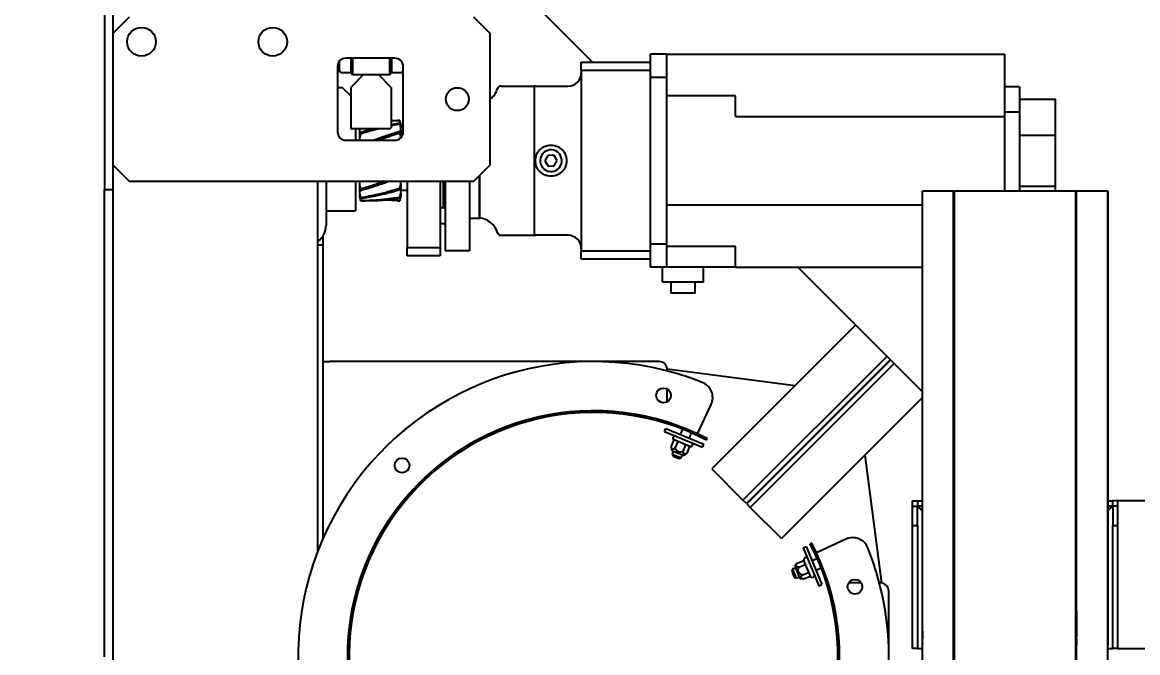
# Model space of a CAD drawing. Extents: x 28911 to 70911, y -59 to 29641.
# Drawn here: x 38253 to 38933, y 6066 to 6450 of the extents above; entities that cross this region are included whole.
import ezdxf

# ---------------------------------------------------------------- set-up
doc = ezdxf.new("R2010")
doc.units = 0
doc.header["$LTSCALE"] = 300
doc.header["$MEASUREMENT"] = 0
doc.styles.get("Standard").update_dxf_attribs({"font": 'STANDARD'})
doc.dimstyles.new('sc1a100$0', dxfattribs={"dimscale": 100, "dimtxt": 3, "dimasz": 3, "dimexe": 0, "dimexo": 0, "dimgap": 1, "dimtad": 1, "dimzin": 12, "dimdsep": 46, "dimtxsty": 'Standard', "dimblk": 'CLOSEDBLANK', "dimcen": 1, "dimclrd": 253, "dimclre": 253, "dimclrt": 2, "dimadec": 0, "dimazin": 3, "dimtfac": 1, "dimtmove": 0, "dimatfit": 1, "dimldrblk": 'CLOSEDBLANK', "dimfxl": 1, "dimtolj": 1, "dimtzin": 0, "dimarcsym": 0})
doc.dimstyles.new('sc1a50_pollici', dxfattribs={"dimscale": 50, "dimtxt": 3, "dimasz": 3, "dimexe": 0, "dimexo": 0, "dimgap": 1, "dimtad": 1, "dimzin": 12, "dimdsep": 46, "dimtxsty": 'Standard', "dimblk": 'CLOSEDBLANK', "dimcen": 1, "dimclrd": 253, "dimclre": 253, "dimclrt": 2, "dimadec": 0, "dimazin": 3, "dimtfac": 1, "dimtmove": 0, "dimatfit": 1, "dimldrblk": 'CLOSEDBLANK', "dimfxl": 1, "dimtolj": 1, "dimtzin": 0, "dimarcsym": 0})

# ---------------------------------------------------------------- blocks, each defined once
blk = doc.blocks.new('A$C714e681e')
at = {"color": 7, "linetype": 'Continuous', "lineweight": 25}
for p, q in [((330.6, 680), (330.6, 610)), ((588.1, 627.5), (623.1, 592.5)), ((325.6, 625), (325.6, 613)), ((340.6, 620), (330.6, 610)), ((560.6, 610), (550.6, 620)), ((325.6, 613), (325.6, 527)), ((330.6, 610), (330.6, 530)), ((560.6, 530), (560.6, 610)), ((502.6, 595), (472.6, 595)), ((475.6, 595), (475.6, 586.25)), ((476.72, 595), (476.72, 585.13)), ((499.48, 585.13), (499.48, 595)), ((500.6, 586.25), (500.6, 595)), ((616.2, 592.5), (658.2, 592.5)), ((616.2, 587.5), (616.2, 592.5)), ((668.2, 597.5), (658.2, 597.5)), ((658.2, 597.5), (658.2, 583.31)), ((668.2, 597.5), (874.2, 597.5)), ((668.2, 597.5), (668.2, 583.31)), ((874.2, 597.5), (874.2, 559.42)), ((467.6, 590), (467.6, 550)), ((470.1, 586.25), (475.6, 586.25)), ((475.6, 586.25), (476.72, 585.13)), ((483.4, 585), (475.6, 577.2)), ((483.4, 585), (492.5, 585)), ((500.3, 577.2), (492.5, 585)), ((499.48, 585.13), (500.6, 586.25)), ((500.6, 586.25), (506.1, 586.25)), ((507.6, 550), (507.6, 590)), ((658.2, 587.5), (616.2, 587.5)), ((616.2, 587.5), (616.2, 477.5)), ((567.04, 578), (587.4, 578)), ((588.2, 578), (608.2, 578)), ((668.2, 583.31), (658.2, 583.31)), ((658.2, 583.31), (658.2, 481.69)), ((668.2, 583.31), (668.2, 481.69)), ((470.6, 577), (467.6, 577)), ((475.6, 572), (470.6, 577)), ((475.6, 577.2), (475.6, 552.65)), ((500.3, 577.2), (500.3, 552.65)), ((668.2, 572), (668.2, 505.58)), ((710.2, 572), (668.2, 572)), ((710.2, 559.42), (710.2, 572)), ((883.2, 577.5), (874.2, 577.5)), ((883.2, 577.5), (883.2, 562)), ((883.2, 570), (905.2, 570)), ((905.2, 548.03), (905.2, 570)), ((710.2, 559.42), (874.2, 559.42)), ((883.2, 562), (874.2, 562)), ((874.2, 559.42), (874.2, 514)), ((883.2, 562), (883.2, 514)), ((476.25, 552), (475.6, 552.65)), ((475.6, 552.65), (475.6, 552)), ((475.6, 552), (476.25, 552)), ((499.65, 552), (476.25, 552)), ((478.6, 552), (478.6, 545)), ((500.3, 552.65), (499.65, 552)), ((500.3, 556.71), (505.56, 556.97)), ((504.22, 556.91), (500.3, 556.75)), ((505.56, 555.32), (500.3, 554.35)), ((500.3, 553.9), (505.56, 554.92)), ((505.56, 556.97), (504.22, 556.97)), ((506.1, 554.97), (505.56, 556.97)), ((506.1, 554.92), (505.56, 556.97)), ((505.56, 556.97), (505.56, 556.97)), ((505.56, 555.32), (506.1, 553.97)), ((505.56, 554.92), (505.56, 555.32)), ((506.1, 552.61), (505.56, 554.92)), ((506.1, 554.97), (506.1, 554.92)), ((506.1, 554.32), (506.1, 554.92)), ((506.1, 553.97), (506.1, 552.61)), ((472.6, 545), (502.6, 545)), ((481.1, 549.04), (481.28, 549.26)), ((481.1, 546.36), (481.1, 549.04)), ((481.64, 548.89), (481.1, 546.36)), ((481.6, 549.62), (481.49, 549.59)), ((481.51, 549.52), (481.64, 549.66)), ((481.64, 549.66), (481.64, 548.89)), ((482.81, 550.03), (482.51, 549.93)), ((503.36, 549.54), (502.87, 549.38)), ((505.56, 549.46), (505.56, 550.21)), ((505.56, 550.21), (506.1, 549.79)), ((506.1, 547.24), (505.56, 549.46)), ((506.1, 549.79), (506.1, 547.24)), ((506.1, 546.46), (506.1, 547.24)), ((507.6, 550.5), (506.7, 550.5)), ((883.2, 548.03), (905.2, 548.03)), ((905.2, 516.97), (905.2, 548.03)), ((595.72, 535.62), (594.01, 532.35)), ((594.01, 532.35), (595.98, 529.23)), ((599.42, 535.77), (595.72, 535.62)), ((601.39, 532.65), (599.42, 535.77)), ((599.68, 529.38), (601.39, 532.65)), ((325.6, 527), (325.6, 515)), ((330.6, 530), (340.6, 520)), ((330.6, 530), (330.6, 105)), ((550.6, 520), (560.6, 530)), ((554.15, 497.46), (554.15, 523.55)), ((595.98, 529.23), (599.68, 529.38)), ((340.6, 520), (550.6, 520)), ((455.6, 294.62), (455.6, 520)), ((460.6, 520), (460.6, 502)), ((478.6, 520), (478.6, 502)), ((481.1, 517.29), (481.64, 515.06)), ((481.1, 514.82), (481.1, 517.29)), ((505.56, 515.61), (506.1, 518.15)), ((506.1, 518.15), (506.1, 515.54)), ((510.1, 520), (510.1, 479.5)), ((530.1, 520), (530.1, 479.5)), ((532.1, 504), (532.1, 520)), ((533.1, 520), (533.1, 477.5)), ((548.1, 520), (548.1, 477.5)), ((554.1, 523.5), (554.1, 497.5)), ((883.2, 516.97), (905.2, 516.97)), ((905.2, 514), (905.2, 516.97)), ((325.6, 515), (330.6, 515)), ((325.6, 230), (325.6, 515)), ((481.64, 514.33), (481.1, 514.82)), ((481.1, 512.12), (481.64, 509.82)), ((481.1, 510.86), (481.1, 512.12)), ((481.64, 509.44), (481.1, 510.86)), ((481.1, 510.05), (481.1, 510.44)), ((481.1, 510.05), (481.64, 508.03)), ((481.1, 510.03), (481.1, 510.05)), ((481.1, 510.03), (481.54, 508.38)), ((481.64, 515.06), (481.64, 514.33)), ((484.96, 515.33), (485.58, 515.52)), ((505.56, 514.86), (505.56, 515.61)), ((506.1, 515.54), (505.56, 514.86)), ((505.56, 510.12), (506.1, 512.63)), ((506.1, 511.19), (505.56, 509.71)), ((505.56, 508.04), (506.1, 510.13)), ((505.56, 509.71), (505.56, 510.12)), ((505.56, 508.03), (506.1, 510.03)), ((506.1, 512.63), (506.1, 511.19)), ((506.1, 510.13), (506.1, 510.68)), ((506.7, 514.5), (510.1, 514.5)), ((843.1, 514), (824.1, 514)), ((843.6, 513.5), (843.1, 513.5)), ((917.6, 514), (843.6, 514)), ((918.1, 513.5), (917.6, 513.5)), ((937.1, 514), (918.1, 514)), ((481.64, 509.82), (481.64, 509.44)), ((482.08, 508.03), (484.53, 508.03)), ((505.56, 508.04), (495.14, 508.46)), ((504.22, 508.03), (505.56, 508.03)), ((505.56, 508.03), (505.56, 508.04)), ((530.1, 504), (532.1, 504)), ((533.1, 503), (532.1, 504)), ((668.2, 505.58), (824.1, 505.58)), ((460.6, 502), (478.6, 502)), ((460.6, 502), (460.6, 493)), ((548.1, 497.5), (554.1, 497.5)), ((554.1, 497.5), (554.15, 497.46)), ((533.1, 494), (530.1, 494)), ((937.1, 493.01), (937.1, 334.82)), ((458.6, 486), (458.35, 486)), ((458.6, 486), (458.6, 481)), ((567.04, 487), (587.4, 487)), ((608.2, 487), (588.2, 487)), ((458.6, 481), (455.6, 481)), ((458.6, 481), (458.6, 301.94)), ((510.1, 479.5), (530.1, 479.5)), ((510.1, 474.5), (510.1, 479.5)), ((530.1, 479.5), (530.1, 474.5)), ((548.1, 477.5), (533.1, 477.5)), ((616.2, 477.5), (658.2, 477.5)), ((616.2, 472.5), (616.2, 477.5)), ((668.2, 481.69), (658.2, 481.69)), ((658.2, 481.69), (658.2, 467.5)), ((668.2, 481.69), (668.2, 467.5)), ((710.2, 480.08), (668.2, 480.08)), ((710.2, 467.5), (710.2, 480.08)), ((530.1, 474.5), (510.1, 474.5)), ((658.2, 472.5), (616.2, 472.5)), ((668.2, 467.5), (658.2, 467.5)), ((665.7, 458.5), (665.7, 467.5)), ((710.2, 467.5), (668.2, 467.5)), ((690.7, 458.5), (690.7, 467.5)), ((710.2, 467.5), (824.1, 467.5)), ((748.1, 467.5), (824.1, 391.5)), ((690.7, 458.5), (665.7, 458.5)), ((670.8, 458.5), (670.8, 451.8)), ((685.6, 451.8), (685.6, 458.5)), ((685.6, 451.8), (670.8, 451.8)), ((783.4, 432.2), (695.72, 344.52)), ((937.1, 416.03), (937.1, 257.84)), ((458.6, 410), (462.6, 410)), ((663.6, 410), (462.6, 410)), ((802.42, 413.18), (714.74, 325.5)), ((804.53, 411.07), (716.85, 323.39)), ((804.7, 410.9), (717.02, 323.22)), ((806.8, 408.8), (719.12, 321.11)), ((668.56, 405.63), (746.56, 395.36)), ((668.6, 404.28), (668.6, 405)), ((668.6, 385.51), (668.6, 393.25)), ((738.14, 302.09), (824.1, 388.05)), ((686.99, 365.95), (695.32, 383.81)), ((666.97, 367.37), (667.74, 369.22)), ((666.97, 367.37), (690.07, 357.8)), ((667.74, 369.22), (690.83, 359.65)), ((677.7, 368.44), (676.51, 365.58)), ((677.84, 368.78), (677.7, 368.44)), ((671.04, 358.11), (672.76, 362.26)), ((675.16, 361.27), (672.76, 362.26)), ((673.44, 357.11), (675.16, 361.27)), ((679.96, 359.28), (675.16, 361.27)), ((682.06, 363.28), (683.24, 366.14)), ((683.24, 366.14), (683.38, 366.48)), ((692.4, 362.16), (692.86, 363.05)), ((671.04, 358.11), (671.34, 355.82)), ((671.34, 355.82), (678.81, 352.72)), ((672.3, 355.42), (671.57, 353.65)), ((671.57, 353.65), (672.11, 352.35)), ((671.57, 353.65), (677.12, 351.36)), ((678.24, 355.12), (679.96, 359.28)), ((678.81, 352.72), (680.64, 354.13)), ((682.36, 358.29), (679.96, 359.28)), ((680.64, 354.13), (682.36, 358.29)), ((690.07, 357.8), (690.83, 359.65)), ((672.11, 352.35), (675.81, 350.82)), ((675.81, 350.82), (677.12, 351.36)), ((677.12, 351.36), (677.85, 353.12)), ((788.97, 352.92), (799.23, 274.96)), ((695.72, 344.52), (714.74, 325.5)), ((716.85, 323.39), (714.74, 325.5)), ((717.02, 323.22), (719.12, 321.11)), ((738.14, 302.09), (719.12, 321.11)), ((818.1, 325), (821.1, 325)), ((818.1, 321.93), (818.1, 325)), ((818.1, 310), (818.1, 321.93)), ((818.1, 321.93), (821.1, 321.93)), ((821.1, 325), (821.1, 321.93)), ((821.17, 324.54), (821.1, 325)), ((821.1, 310), (821.1, 321.93)), ((821.17, 325), (821.17, 322)), ((821.17, 325), (824.1, 325)), ((821.17, 322), (824.1, 322)), ((937.1, 325), (940.03, 325)), ((937.1, 322), (940.03, 322)), ((937.1, 321.85), (937.1, 321.85)), ((937.1, 236.85), (937.1, 321.85)), ((937.1, 318.39), (937.1, 320.62)), ((940.03, 325), (940.03, 322)), ((943.1, 325), (940.03, 325)), ((943.1, 321.93), (940.1, 321.93)), ((940.1, 321.93), (940.1, 310)), ((1098.1, 325), (943.1, 325)), ((943.1, 325), (943.1, 321.93)), ((943.1, 321.93), (943.1, 310)), ((818.1, 310), (821.1, 310)), ((818.1, 235), (818.1, 310)), ((821.1, 310), (821.1, 235)), ((940.1, 310), (943.1, 310)), ((940.1, 235), (940.1, 310)), ((943.1, 310), (943.1, 235)), ((756.65, 299.26), (755.76, 298.8)), ((777.41, 301.72), (759.55, 293.39)), ((751.4, 296.47), (753.25, 297.23)), ((751.4, 296.47), (760.97, 273.37)), ((753.25, 297.23), (762.82, 274.14)), ((747.73, 287.04), (746.32, 285.21)), ((747.73, 287.04), (751.89, 288.76)), ((748.72, 284.64), (752.88, 286.36)), ((752.88, 286.36), (751.89, 288.76)), ((754.87, 281.56), (752.88, 286.36)), ((759.74, 289.64), (756.88, 288.46)), ((760.08, 289.78), (759.74, 289.64)), ((744.96, 283.52), (744.42, 282.21)), ((744.42, 282.21), (745.95, 278.51)), ((746.72, 284.25), (744.96, 283.52)), ((744.96, 283.52), (747.25, 277.97)), ((746.32, 285.21), (749.21, 278.24)), ((750.71, 279.84), (754.87, 281.56)), ((751.71, 277.44), (755.86, 279.16)), ((755.86, 279.16), (754.87, 281.56)), ((759.18, 282.91), (762.04, 284.1)), ((762.04, 284.1), (762.38, 284.24)), ((745.95, 278.51), (747.25, 277.97)), ((747.25, 277.97), (749.02, 278.7)), ((749.21, 278.24), (749.42, 277.74)), ((749.42, 277.74), (751.71, 277.44)), ((760.97, 273.37), (762.82, 274.14)), ((786.85, 275), (779.11, 275)), ((798.6, 275), (797.88, 275)), ((803.6, 69), (803.6, 270)), ((824.1, 240.31), (824.17, 240.83)), ((824.12, 238.23), (824.12, 238)), ((824.17, 240.83), (824.37, 241.32)), ((918.1, 243.85), (918.1, 243.7)), ((937.1, 238.08), (937.1, 240.31)), ((821.1, 235), (818.1, 235)), ((821.1, 235), (824.1, 235)), ((937.1, 236.85), (937.1, 236.85)), ((937.1, 236.85), (937.1, 236.85)), ((937.1, 235), (940.1, 235)), ((937.1, 235), (937.1, 235)), ((943.1, 235), (940.1, 235)), ((943.1, 235), (1098.1, 235))]:
    blk.add_line(p, q, dxfattribs=at)
at = {"color": 7, "linetype": 'Continuous', "lineweight": 25, "flags": 128}
for points in [[(824.1, 226.15), (824.1, 234.66), (824.1, 243.26), (824.1, 251.93), (824.1, 260.67), (824.1, 269.45), (824.1, 278.27), (824.1, 287.12), (824.1, 295.96), (824.1, 304.81), (824.1, 313.63), (824.1, 322.41), (824.1, 331.15), (824.1, 339.82), (824.1, 348.42), (824.1, 356.93), (824.1, 365.33), (824.1, 373.62), (824.1, 381.78), (824.1, 389.79), (824.1, 397.65), (824.1, 405.34), (824.1, 412.85), (824.1, 420.17), (824.1, 427.29), (824.1, 434.19), (824.1, 440.86), (824.1, 447.3), (824.1, 453.49), (824.1, 459.43), (824.1, 465.1), (824.1, 470.5), (824.1, 475.61), (824.1, 480.43), (824.1, 484.96), (824.1, 489.17), (824.1, 493.08), (824.1, 496.66), (824.1, 499.93), (824.1, 502.86), (824.1, 505.45), (824.1, 507.71), (824.1, 509.63), (824.1, 511.2), (824.1, 512.43), (824.1, 513.3), (824.1, 513.83), (824.1, 514)], [(843.1, 226.15), (843.1, 234.66), (843.1, 243.26), (843.1, 251.93), (843.1, 260.67), (843.1, 269.45), (843.1, 278.27), (843.1, 287.12), (843.1, 295.96), (843.1, 304.81), (843.1, 313.63), (843.1, 322.41), (843.1, 331.15), (843.1, 339.82), (843.1, 348.42), (843.1, 356.93), (843.1, 365.33), (843.1, 373.62), (843.1, 381.78), (843.1, 389.79), (843.1, 397.65), (843.1, 405.34), (843.1, 412.85), (843.1, 420.17), (843.1, 427.29), (843.1, 434.19), (843.1, 440.86), (843.1, 447.3), (843.1, 453.49), (843.1, 459.43), (843.1, 465.1), (843.1, 470.5), (843.1, 475.61), (843.1, 480.43), (843.1, 484.96), (843.1, 489.17), (843.1, 493.08), (843.1, 496.66), (843.1, 499.93), (843.1, 502.86), (843.1, 505.45), (843.1, 507.71), (843.1, 509.63), (843.1, 511.2), (843.1, 512.43), (843.1, 513.3), (843.1, 513.83), (843.1, 514), (843.1, 513.82), (843.1, 513.5)], [(843.1, 226.3), (843.1, 234.79), (843.1, 243.36), (843.1, 252.02), (843.1, 260.74), (843.1, 269.5), (843.1, 278.3), (843.1, 287.13), (843.1, 295.95), (843.1, 304.78), (843.1, 313.58), (843.1, 322.34), (843.1, 331.06), (843.1, 339.71), (843.1, 348.29), (843.1, 356.78), (843.1, 365.16), (843.1, 373.43), (843.1, 381.57), (843.1, 389.57), (843.1, 397.41), (843.1, 405.08), (843.1, 412.58), (843.1, 419.88), (843.1, 426.98), (843.1, 433.87), (843.1, 440.53), (843.1, 446.95), (843.1, 453.13), (843.1, 459.05), (843.1, 464.71), (843.1, 470.1), (843.1, 475.2), (843.1, 480.01), (843.1, 484.52), (843.1, 488.73), (843.1, 492.63), (843.1, 496.2), (843.1, 499.46), (843.1, 502.38), (843.1, 504.97), (843.1, 507.23), (843.1, 509.14), (843.1, 510.71), (843.1, 511.93), (843.1, 512.8), (843.1, 513.33), (843.1, 513.5)], [(843.6, 226.15), (843.6, 234.66), (843.6, 243.26), (843.6, 251.93), (843.6, 260.67), (843.6, 269.45), (843.6, 278.27), (843.6, 287.12), (843.6, 295.96), (843.6, 304.81), (843.6, 313.63), (843.6, 322.41), (843.6, 331.15), (843.6, 339.82), (843.6, 348.42), (843.6, 356.93), (843.6, 365.33), (843.6, 373.62), (843.6, 381.78), (843.6, 389.79), (843.6, 397.65), (843.6, 405.34), (843.6, 412.85), (843.6, 420.17), (843.6, 427.29), (843.6, 434.19), (843.6, 440.86), (843.6, 447.3), (843.6, 453.49), (843.6, 459.43), (843.6, 465.1), (843.6, 470.5), (843.6, 475.61), (843.6, 480.43), (843.6, 484.96), (843.6, 489.17), (843.6, 493.08), (843.6, 496.66), (843.6, 499.93), (843.6, 502.86), (843.6, 505.45), (843.6, 507.71), (843.6, 509.63), (843.6, 511.2), (843.6, 512.43), (843.6, 513.3), (843.6, 513.83), (843.6, 514)], [(917.6, 226.15), (917.6, 234.66), (917.6, 243.26), (917.6, 251.93), (917.6, 260.67), (917.6, 269.45), (917.6, 278.27), (917.6, 287.12), (917.6, 295.96), (917.6, 304.81), (917.6, 313.63), (917.6, 322.41), (917.6, 331.15), (917.6, 339.82), (917.6, 348.42), (917.6, 356.93), (917.6, 365.33), (917.6, 373.62), (917.6, 381.78), (917.6, 389.79), (917.6, 397.65), (917.6, 405.34), (917.6, 412.85), (917.6, 420.17), (917.6, 427.29), (917.6, 434.19), (917.6, 440.86), (917.6, 447.3), (917.6, 453.49), (917.6, 459.43), (917.6, 465.1), (917.6, 470.5), (917.6, 475.61), (917.6, 480.43), (917.6, 484.96), (917.6, 489.17), (917.6, 493.08), (917.6, 496.66), (917.6, 499.93), (917.6, 502.86), (917.6, 505.45), (917.6, 507.71), (917.6, 509.63), (917.6, 511.2), (917.6, 512.43), (917.6, 513.3), (917.6, 513.83), (917.6, 514), (917.6, 513.82), (917.6, 513.5)], [(917.6, 226.3), (917.6, 234.79), (917.6, 243.36), (917.6, 252.02), (917.6, 260.74), (917.6, 269.5), (917.6, 278.3), (917.6, 287.13), (917.6, 295.95), (917.6, 304.78), (917.6, 313.58), (917.6, 322.34), (917.6, 331.06), (917.6, 339.71), (917.6, 348.29), (917.6, 356.78), (917.6, 365.16), (917.6, 373.43), (917.6, 381.57), (917.6, 389.57), (917.6, 397.41), (917.6, 405.08), (917.6, 412.58), (917.6, 419.88), (917.6, 426.98), (917.6, 433.87), (917.6, 440.53), (917.6, 446.95), (917.6, 453.13), (917.6, 459.05), (917.6, 464.71), (917.6, 470.1), (917.6, 475.2), (917.6, 480.01), (917.6, 484.52), (917.6, 488.73), (917.6, 492.63), (917.6, 496.2), (917.6, 499.46), (917.6, 502.38), (917.6, 504.97), (917.6, 507.23), (917.6, 509.14), (917.6, 510.71), (917.6, 511.93), (917.6, 512.8), (917.6, 513.33), (917.6, 513.5)], [(918.1, 226.15), (918.1, 234.66), (918.1, 243.26), (918.1, 251.93), (918.1, 260.67), (918.1, 269.45), (918.1, 278.27), (918.1, 287.12), (918.1, 295.96), (918.1, 304.81), (918.1, 313.63), (918.1, 322.41), (918.1, 331.15), (918.1, 339.82), (918.1, 348.42), (918.1, 356.93), (918.1, 365.33), (918.1, 373.62), (918.1, 381.78), (918.1, 389.79), (918.1, 397.65), (918.1, 405.34), (918.1, 412.85), (918.1, 420.17), (918.1, 427.29), (918.1, 434.19), (918.1, 440.86), (918.1, 447.3), (918.1, 453.49), (918.1, 459.43), (918.1, 465.1), (918.1, 470.5), (918.1, 475.61), (918.1, 480.43), (918.1, 484.96), (918.1, 489.17), (918.1, 493.08), (918.1, 496.66), (918.1, 499.93), (918.1, 502.86), (918.1, 505.45), (918.1, 507.71), (918.1, 509.63), (918.1, 511.2), (918.1, 512.43), (918.1, 513.3), (918.1, 513.83), (918.1, 514)], [(937.1, 226.15), (937.1, 234.66), (937.1, 243.26), (937.1, 251.93), (937.1, 260.67), (937.1, 269.45), (937.1, 278.27), (937.1, 287.12), (937.1, 295.96), (937.1, 304.81), (937.1, 313.63), (937.1, 322.41), (937.1, 331.15), (937.1, 339.82), (937.1, 348.42), (937.1, 356.93), (937.1, 365.33), (937.1, 373.62), (937.1, 381.78), (937.1, 389.79), (937.1, 397.65), (937.1, 405.34), (937.1, 412.85), (937.1, 420.17), (937.1, 427.29), (937.1, 434.19), (937.1, 440.86), (937.1, 447.3), (937.1, 453.49), (937.1, 459.43), (937.1, 465.1), (937.1, 470.5), (937.1, 475.61), (937.1, 480.43), (937.1, 484.96), (937.1, 489.17), (937.1, 493.08), (937.1, 496.66), (937.1, 499.93), (937.1, 502.86), (937.1, 505.45), (937.1, 507.71), (937.1, 509.63), (937.1, 511.2), (937.1, 512.43), (937.1, 513.3), (937.1, 513.83), (937.1, 514), (937.1, 513.82), (937.1, 513.29), (937.1, 512.41), (937.1, 511.18), (937.1, 509.6), (937.1, 507.68), (937.1, 505.41), (937.1, 502.81), (937.1, 499.87), (937.1, 496.6), (937.1, 493.01)], [(937.1, 232.21), (937.1, 238.63), (937.1, 245.18), (937.1, 251.86), (937.1, 258.64), (937.1, 265.51), (937.1, 272.45), (937.1, 279.43), (937.1, 286.45), (937.1, 293.48), (937.1, 300.5), (937.1, 307.5), (937.1, 314.46), (937.1, 321.36), (937.1, 328.18), (937.1, 334.91), (937.1, 341.52), (937.1, 348), (937.1, 354.33), (937.1, 360.5), (937.1, 366.49), (937.1, 372.29), (937.1, 377.87), (937.1, 383.22), (937.1, 388.34), (937.1, 393.2), (937.1, 397.8), (937.1, 402.12), (937.1, 406.15), (937.1, 409.88), (937.1, 413.3), (937.1, 416.4), (937.1, 419.18), (937.1, 421.62), (937.1, 423.72), (937.1, 425.48), (937.1, 426.88), (937.1, 427.93), (937.1, 428.63), (937.1, 428.97), (937.1, 428.94), (937.1, 428.56), (937.1, 427.82), (937.1, 426.72), (937.1, 425.27), (937.1, 423.48), (937.1, 421.33), (937.1, 418.85), (937.1, 416.03)], [(782.12, 388.66), (782.19, 388.59), (782.29, 388.49)], [(937.1, 334.82), (937.1, 331.82), (937.1, 329.2), (937.1, 326.97), (937.1, 325.13), (937.1, 323.7), (937.1, 322.67), (937.1, 322.06), (937.1, 321.85)], [(937.1, 257.84), (937.1, 254.24), (937.1, 250.97), (937.1, 248.04), (937.1, 245.43), (937.1, 243.17), (937.1, 241.24), (937.1, 239.66), (937.1, 238.43), (937.1, 237.55), (937.1, 237.03), (937.1, 236.85)]]:
    blk.add_lwpolyline(points, dxfattribs=at)
at = {"color": 7, "linetype": 'Continuous', "lineweight": 25}
for centre, radius in [((348.1, 605), 8.75), ((428.1, 605), 8.75), ((540.6, 570), 7), ((666.31, 389.38), 4.5), ((506.93, 346.67), 4.5), ((782.98, 272.71), 4.5)]:
    blk.add_circle(centre, radius, dxfattribs=at)
for centre, radius, start, end in [((472.6, 590), 5, 90, 180), ((502.6, 590), 5, 0, 90), ((470.1, 587.75), 1.5, 180, 270), ((488.1, 1085), 500, 268.69589, 271.30411), ((506.1, 587.75), 1.5, 270, 0), ((608.2, 586), 8, 270, 0), ((567.04, 576), 2, 90, 163.98661), ((587.4, 577.7), 0.3, 0, 90), ((588.2, 577.5), 0.5, 90, 180), ((553.1, 580), 12.5, 306.8699, 343.98661), ((506.7, 551.1), 0.6, 180, 270), ((472.6, 550), 5, 180, 270), ((502.6, 550), 5, 270, 0), ((597.7, 532.5), 6.6, 332.31146, 152.31146), ((597.7, 532.5), 6.6, 152.31146, 332.31146), ((506.7, 513.9), 0.6, 90, 180), ((553.1, 485), 12.5, 16.01339, 85.19813), ((448.6, 493), 12, 305.68533, 0), ((567.04, 489), 2, 196.01339, 270), ((587.4, 487.3), 0.3, 270, 0), ((588.2, 487.5), 0.5, 180, 270), ((608.2, 479), 8, 0, 90), ((623.6, 230), 180, 68.37229, 21.62771), ((663.6, 405), 5, 0, 90), ((686.26, 388.03), 10, 335, 68.37229), ((623.6, 230), 150, 62.5, 27.5), ((623.6, 230), 150, 65, 25), ((623.6, 230), 149, 62.5, 27.5), ((673.24, 363.42), 1.25, 67.5, 247.5), ((682.84, 359.44), 1.25, 247.5, 67.5), ((781.63, 292.66), 10, 21.62771, 115), ((753.04, 289.24), 1.25, 22.5, 202.5), ((757.02, 279.64), 1.25, 202.5, 22.5), ((798.6, 270), 5, 0, 90)]:
    blk.add_arc(centre, radius, start, end, dxfattribs=at)
for points, knots in [([(468.6, 592.84), (468.6, 592.62), (468.6, 591.72), (468.6, 590.34), (468.6, 588.87), (468.6, 587.92), (468.6, 587.81), (468.6, 587.75)], [0, 0, 0, 0, 0.062227, 0.260472, 0.514083, 0.760757, 1, 1, 1, 1]), ([(587.7, 487.3), (587.7, 487.35), (587.7, 487.45), (587.7, 488.34), (587.7, 489.96), (587.7, 492.57), (587.7, 496.07), (587.7, 500.39), (587.7, 505.37), (587.7, 511.22), (587.7, 517.84), (587.7, 525.02), (587.7, 532.5), (587.7, 539.98), (587.7, 547.16), (587.7, 553.78), (587.7, 559.63), (587.7, 564.61), (587.7, 568.93), (587.7, 572.43), (587.7, 575.04), (587.7, 576.66), (587.7, 577.55), (587.7, 577.65), (587.7, 577.7)], [0, 0, 0, 0, 0.03349, 0.070473, 0.111235, 0.155997, 0.204867, 0.248707, 0.295206, 0.344076, 0.394889, 0.447084, 0.5, 0.552916, 0.605111, 0.655924, 0.704794, 0.751293, 0.795133, 0.844003, 0.888765, 0.929527, 0.96651, 1, 1, 1, 1]), ([(481.1, 549.06), (481.1, 549.61), (481.1, 550.58), (481.1, 551.62), (481.1, 552.08)], [0, 0, 0, 0, 0.560853, 1, 1, 1, 1]), ([(481.64, 548.89), (483.83, 549.58), (487.38, 550.7), (490.94, 551.64), (492.3, 552)], [0, 0, 0, 0, 0.617541, 1, 1, 1, 1]), ([(489.84, 552), (488.47, 551.64), (485.74, 550.91), (483, 550.08), (481.64, 549.66)], [0, 0, 0, 0, 0.5010565, 1, 1, 1, 1]), ([(506.1, 549.56), (506.1, 550.12), (506.1, 551.11), (506.1, 552.15), (506.1, 552.61)], [0, 0, 0, 0, 0.560853, 1, 1, 1, 1]), ([(481.1, 545), (481.1, 545.06), (481.1, 545.47), (481.1, 545.95), (481.1, 546.36)], [0, 0, 0, 0, 0.156728, 1, 1, 1, 1]), ([(502.87, 549.38), (501.6, 548.98), (499.12, 548.2), (495.7, 547.06), (492.58, 546.01), (490.65, 545.34), (489.67, 545)], [0, 0, 0, 0, 0.287765, 0.558811, 0.777012, 1, 1, 1, 1]), ([(505.56, 550.21), (501.1, 548.82), (495.99, 547.23), (490.89, 545.25), (490.25, 545)], [0, 0, 0, 0, 0.875032, 1, 1, 1, 1]), ([(492.75, 545), (493.51, 545.3), (497.78, 546.98), (502.05, 548.34), (505.56, 549.46)], [0, 0, 0, 0, 0.178511, 1, 1, 1, 1]), ([(588.2, 532.5), (588.23, 533.12), (588.3, 534.37), (588.87, 536.16), (589.75, 537.82), (590.94, 539.26), (592.38, 540.45), (594.04, 541.33), (595.83, 541.88), (597.7, 542.06), (599.57, 541.88), (601.36, 541.33), (603.02, 540.45), (604.46, 539.26), (605.65, 537.82), (606.53, 536.16), (607.1, 534.37), (607.17, 533.12), (607.2, 532.5)], [0, 0, 0, 0, 0.062415, 0.124954, 0.187434, 0.250001, 0.312637, 0.375049, 0.437611, 0.5, 0.562369, 0.624951, 0.68735, 0.749999, 0.812553, 0.875046, 0.937579, 1, 1, 1, 1]), ([(607.2, 532.5), (607.17, 531.88), (607.1, 530.63), (606.53, 528.84), (605.65, 527.18), (604.46, 525.74), (603.02, 524.55), (601.36, 523.67), (599.57, 523.12), (597.7, 522.94), (595.83, 523.12), (594.04, 523.67), (592.38, 524.55), (590.94, 525.74), (589.75, 527.18), (588.87, 528.84), (588.3, 530.63), (588.23, 531.88), (588.2, 532.5)], [0, 0, 0, 0, 0.0624146, 0.1249538, 0.1874344, 0.2500009, 0.3126367, 0.3750491, 0.4376114, 0.4999997, 0.5623692, 0.6249507, 0.6873502, 0.7499988, 0.8125525, 0.875046, 0.9375787, 1, 1, 1, 1]), ([(481.1, 517.29), (481.1, 517.82), (481.1, 518.77), (481.1, 519.56), (481.1, 519.92)], [0, 0, 0, 0, 0.558852, 1, 1, 1, 1]), ([(495.95, 520), (494.69, 519.51), (489.92, 517.65), (485.15, 516.16), (481.64, 515.06)], [0, 0, 0, 0, 0.264586, 1, 1, 1, 1]), ([(481.64, 514.33), (486.1, 515.69), (491.71, 517.4), (497.32, 519.56), (498.47, 520)], [0, 0, 0, 0, 0.796158, 1, 1, 1, 1]), ([(485.58, 515.52), (486.82, 515.91), (489.3, 516.7), (492.89, 517.89), (496.13, 518.97), (498.17, 519.68), (499.08, 520)], [0, 0, 0, 0, 0.2734312, 0.5466879, 0.798497, 1, 1, 1, 1]), ([(506.1, 518.15), (506.1, 518.67), (506.1, 519.34), (506.1, 519.88), (506.1, 520)], [0, 0, 0, 0, 0.789401, 1, 1, 1, 1]), ([(481.1, 512.12), (481.1, 512.7), (481.1, 513.62), (481.1, 514.5), (481.1, 514.82)], [0, 0, 0, 0, 0.63615, 1, 1, 1, 1]), ([(505.56, 515.61), (501.1, 514.29), (493.12, 511.92), (485.15, 510.46), (481.64, 509.82)], [0, 0, 0, 0, 0.559931, 1, 1, 1, 1]), ([(481.64, 509.44), (486.1, 510.2), (494.08, 511.56), (502.05, 513.85), (505.56, 514.86)], [0, 0, 0, 0, 0.559947, 1, 1, 1, 1]), ([(505.56, 510.12), (501.1, 509.44), (493.12, 508.23), (485.15, 508.09), (481.64, 508.03)], [0, 0, 0, 0, 0.559931, 1, 1, 1, 1]), ([(506.1, 512.63), (506.1, 513.21), (506.1, 514.25), (506.1, 515.23), (506.1, 515.66)], [0, 0, 0, 0, 0.5588517, 1, 1, 1, 1]), ([(484.53, 508.15), (488.03, 508.17), (495.05, 508.22), (502.05, 509.21), (505.56, 509.71)], [0, 0, 0, 0, 0.499309, 1, 1, 1, 1]), ([(673.44, 357.11), (673.09, 356.86), (672.54, 356.48), (671.86, 356.41), (671.41, 356.72), (671.16, 357.35), (671.07, 357.88), (671.04, 358.11)], [0, 0, 0, 0, 0.29957, 0.463941, 0.629185, 0.843228, 1, 1, 1, 1]), ([(678.24, 355.12), (677.67, 354.96), (676.8, 354.72), (675.55, 354.87), (674.61, 355.4), (673.92, 356.21), (673.58, 356.84), (673.44, 357.11)], [0, 0, 0, 0, 0.29957, 0.463941, 0.629185, 0.843228, 1, 1, 1, 1]), ([(680.64, 354.13), (680.42, 353.97), (679.97, 353.65), (679.35, 353.41), (678.85, 353.52), (678.46, 354), (678.31, 354.62), (678.25, 355.06), (678.24, 355.12)], [0, 0, 0, 0, 0.189025, 0.384261, 0.538985, 0.693556, 0.958087, 1, 1, 1, 1]), ([(824.1, 319), (823.64, 319.45), (822.87, 320.21), (821.97, 321.12), (821.38, 321.65), (821.13, 321.88), (821.11, 321.92), (821.1, 321.93)], [0, 0, 0, 0, 0.339892, 0.568484, 0.74662, 0.925847, 1, 1, 1, 1]), ([(821.17, 322), (821.2, 321.98), (821.27, 321.95), (821.49, 321.7), (821.79, 321.35), (822.25, 320.85), (823.04, 320.09), (823.7, 319.41), (824.1, 319)], [0, 0, 0, 0, 0.128251, 0.252744, 0.375768, 0.499694, 0.698026, 1, 1, 1, 1]), ([(937.1, 319), (937.49, 319.4), (938.16, 320.08), (938.95, 320.86), (939.44, 321.38), (939.75, 321.72), (939.96, 321.96), (940.01, 321.99), (940.03, 322)], [0, 0, 0, 0, 0.29545, 0.500556, 0.634177, 0.760138, 0.881085, 1, 1, 1, 1]), ([(940.1, 321.93), (940.08, 321.9), (940.03, 321.83), (939.66, 321.51), (939.05, 320.95), (938.19, 320.07), (937.47, 319.36), (937.1, 319)], [0, 0, 0, 0, 0.152849, 0.305312, 0.46702, 0.727858, 1, 1, 1, 1]), ([(748.72, 284.64), (748.3, 284.71), (747.64, 284.83), (747.1, 285.26), (747.01, 285.8), (747.28, 286.43), (747.6, 286.86), (747.73, 287.04)], [0, 0, 0, 0, 0.29957, 0.463941, 0.629185, 0.843228, 1, 1, 1, 1]), ([(750.71, 279.84), (750.2, 280.13), (749.4, 280.57), (748.64, 281.56), (748.34, 282.6), (748.43, 283.66), (748.64, 284.35), (748.72, 284.64)], [0, 0, 0, 0, 0.29957, 0.463941, 0.629185, 0.843228, 1, 1, 1, 1]), ([(751.71, 277.44), (751.65, 277.45), (751.2, 277.51), (750.58, 277.66), (750.1, 278.05), (749.99, 278.55), (750.23, 279.17), (750.55, 279.62), (750.71, 279.84)], [0, 0, 0, 0, 0.041913, 0.306444, 0.461015, 0.615739, 0.810975, 1, 1, 1, 1]), ([(824.1, 249.85), (824.1, 249.88), (824.1, 249.94), (824.1, 250.25), (824.1, 250.57), (824.1, 250.97), (824.1, 251.55), (824.1, 252.04), (824.1, 252.35)], [0, 0, 0, 0, 0.239443, 0.369653, 0.5, 0.63021, 0.760557, 1, 1, 1, 1]), ([(918.1, 258.11), (918.1, 258.08), (918.1, 257.91), (918.1, 257.45), (918.1, 257.01), (918.1, 256.79)], [0, 0, 0, 0, 0.080364, 0.553161, 1, 1, 1, 1]), ([(918.1, 256.79), (918.1, 256.33), (918.1, 254.42), (918.1, 251.55), (918.1, 248.25), (918.1, 246.56), (918.1, 245.73)], [0, 0, 0, 0, 0.099727, 0.406388, 0.707305, 1, 1, 1, 1]), ([(824.1, 245.6), (824.1, 245.58), (824.1, 245.02), (824.1, 243.96), (824.1, 242.61), (824.09, 241.81), (824.11, 241.49), (824.08, 241.37), (824.11, 241.4), (824.11, 241.41)], [0, 0, 0, 0, 0.007965, 0.261995, 0.517134, 0.762183, 0.877656, 0.986397, 1, 1, 1, 1]), ([(918.1, 243.43), (918.1, 243.48), (918.1, 243.65), (918.1, 244.07), (918.1, 244.64), (918.1, 245.24), (918.1, 245.81), (918.1, 246.11), (918.1, 246.26)], [0, 0, 0, 0, 0.076939, 0.258299, 0.439659, 0.629149, 0.81864, 1, 1, 1, 1]), ([(918.1, 245.73), (918.1, 245.55), (918.1, 245.16), (918.1, 244.24), (918.1, 243.18), (918.1, 242.49), (918.1, 242.16)], [0, 0, 0, 0, 0.24222, 0.5, 0.75778, 1, 1, 1, 1]), ([(918.1, 244.85), (918.1, 244.6), (918.1, 244.21), (918.1, 243.78), (918.1, 243.6), (918.1, 243.53)], [0, 0, 0, 0, 0.520952, 0.80421, 1, 1, 1, 1]), ([(918.1, 240.93), (918.1, 240.99), (918.1, 241.11), (918.1, 241.42), (918.1, 241.79), (918.1, 242.04), (918.1, 242.16)], [0, 0, 0, 0, 0.249993, 0.499996, 0.749998, 1, 1, 1, 1]), ([(918.1, 240.55), (918.1, 240.56), (918.1, 240.56), (918.1, 240.61), (918.1, 240.66), (918.1, 240.73), (918.1, 240.82), (918.1, 240.9), (918.1, 240.95)], [0, 0, 0, 0, 0.239444, 0.36822, 0.499999, 0.628777, 0.760556, 1, 1, 1, 1]), ([(918.1, 240.93), (918.1, 240.32), (918.1, 239.1), (918.1, 238.13), (918.1, 237.99), (918.1, 237.94)], [0, 0, 0, 0, 0.364135, 0.728665, 1, 1, 1, 1]), ([(918.12, 237.68), (918.13, 237.64), (918.14, 237.58), (918.17, 237.48), (918.2, 237.42), (918.21, 237.4), (918.21, 237.4)], [0, 0, 0, 0, 0.542522, 0.870203, 0.99973, 1, 1, 1, 1])]:
    blk.add_open_spline(points, degree=3, knots=knots, dxfattribs=at)
blk.add_open_spline([(918.1, 246.26), (918.1, 248.01), (918.1, 251.51), (918.1, 255.65), (918.1, 257.72)], degree=3, dxfattribs=at)
blk = doc.blocks.new('_ClosedBlank')
at = {"color": 0, "linetype": 'ByBlock', "lineweight": -2}
for p, q in [((-1, 0.1667), (0, 0)), ((-1, 0.1667), (-1, -0.1667)), ((0, 0), (-1, -0.1667))]:
    blk.add_line(p, q, dxfattribs=at)
blk = doc.blocks.new('*D59')
at = {"color": 253, "lineweight": -2, "ltscale": 50, "transparency": 16777216}
for p, q in [((37900.94, 6180.34), (37900.94, 3552.74)), ((42174.94, 6180.34), (42174.94, 3552.74)), ((41874.94, 3552.74), (38200.94, 3552.74))]:
    blk.add_line(p, q, dxfattribs=at)
at = {"layer": 'DEFPOINTS', "color": 0, "ltscale": 50, "transparency": 16777216}
for p in [(37900.94, 6180.34), (42174.94, 6180.34), (37900.94, 3552.74)]:
    blk.add_point(p, dxfattribs=at)
at = {"color": 253, "lineweight": -2, "ltscale": 50, "transparency": 16777216, "xscale": 300, "yscale": 300, "zscale": 300, "rotation": 180}
blk.add_blockref('_ClosedBlank', (37900.94, 3552.74), dxfattribs=at)
at = {"color": 253, "lineweight": -2, "ltscale": 50, "transparency": 16777216, "xscale": 300, "yscale": 300, "zscale": 300}
blk.add_blockref('_ClosedBlank', (42174.94, 3552.74), dxfattribs=at)
at = {"color": 2, "ltscale": 50, "transparency": 16777216, "insert": (40037.94, 3802.74), "char_height": 300, "attachment_point": 5}
blk.add_mtext('\\A1;4274', dxfattribs=at)

msp = doc.modelspace()

# ---------------------------------------------------------------- block references
at = {"color": 4, "ltscale": 50}
msp.add_blockref('A$C714e681e', (37977.344, 5833.338), dxfattribs=at)

# ---------------------------------------------------------------- dimensions: what is measured, and where the dimension line sits
dim = msp.add_linear_dim(base=(37900.944, 3552.736), p1=(42174.944, 6180.338), p2=(37900.944, 6180.338), dimstyle='sc1a100$0', dxfattribs=at)
dim.commit()
dim.dimension.update_dxf_attribs({"geometry": '*D59', "text_midpoint": (40037.944, 3802.736)})

# ---------------------------------------------------------------- leaders
msp.add_leader([(39507.143, 6179.364), (38525.235, 2908.877), (38530.119, 2552.949)], dimstyle='sc1a50_pollici', override={"dimtad": 0, "dimldrblk": 'Dot'})

doc.saveas('drawing.dxf')
